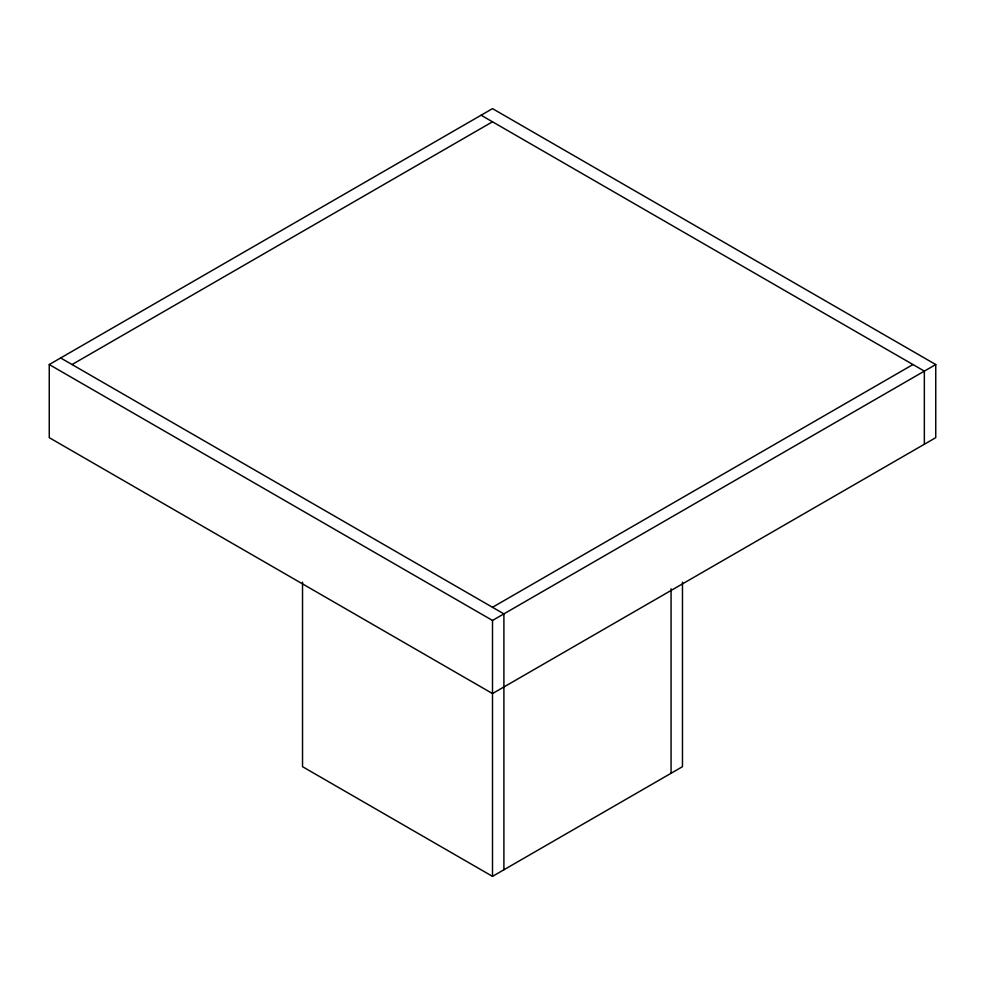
<?xml version="1.0" encoding="UTF-8"?>
<svg xmlns="http://www.w3.org/2000/svg" width="985" height="985" viewBox="0 0 985 985"><rect width="100%" height="100%" fill="white"/><g stroke="black" fill="none" stroke-linecap="round" stroke-linejoin="round"><path stroke-width="1.48" d="M49.25 364.548L492.5 108.633L935.75 364.548L935.75 437.66L492.5 693.563L49.25 437.66L49.25 364.548L492.5 620.452L935.75 364.548M72.04 364.548L492.5 121.795M492.5 607.289L912.96 364.548M302.53 582.184L302.53 766.687L492.5 876.367L682.47 766.687L682.47 582.184M481.099 115.22L924.349 371.123L924.349 444.247M60.651 357.961L503.901 613.877L503.901 869.78M671.068 588.771L671.068 773.274M492.5 620.452L492.5 876.367"/></g></svg>
